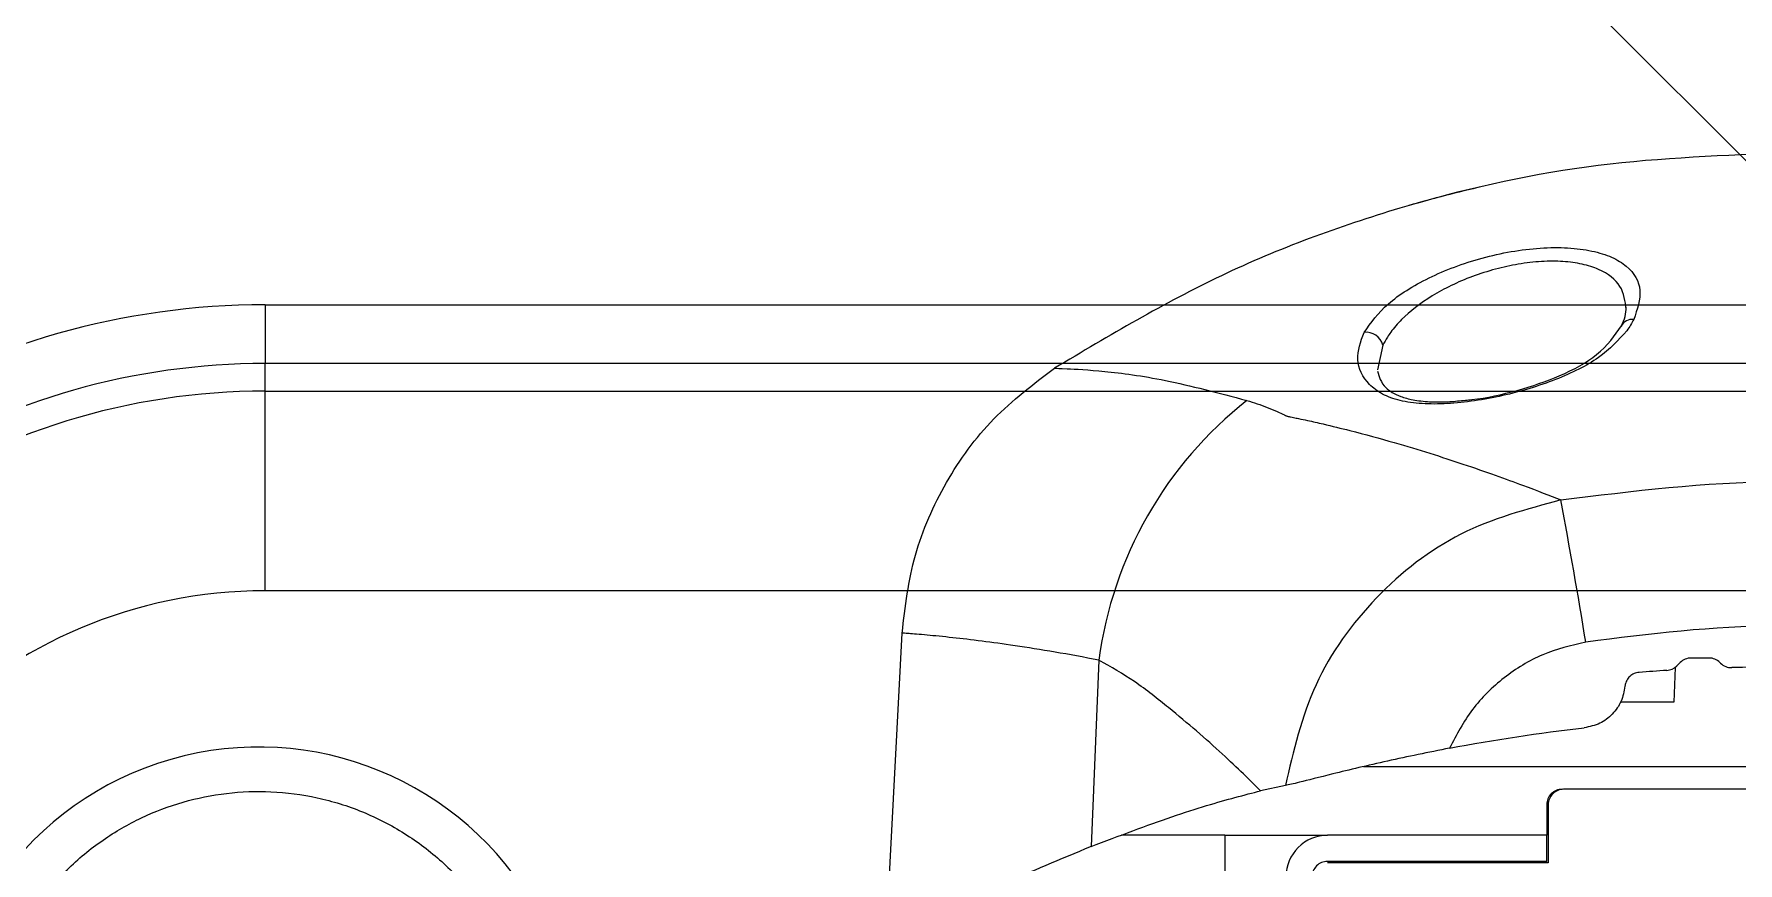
# Model space of a CAD drawing. Header units: millimetres. Extents: x 4754612 to 5801174, y 2368242 to 2777223.
# Drawn here: x 5552061.7 to 5552117.3, y 2425394.5 to 2425421.5 of the extents above; entities that cross this region are included whole.
import ezdxf

# ---------------------------------------------------------------- set-up
doc = ezdxf.new("R2010")
doc.units = ezdxf.units.MM
doc.header["$LTSCALE"] = 1000
for name, color, linetype in [('253', 253, 'Continuous'), ('DOOR', 4, 'Continuous'), ('HAT', 252, 'Continuous')]:
    doc.layers.add(name, color=color, linetype=linetype)

# ---------------------------------------------------------------- blocks, each defined once
blk = doc.blocks.new('방화셔터 기본')
at = {"layer": '253'}
blk.add_line((5542498.292, 8102013.686), (5542239.842, 8102272.136), dxfattribs=at)
at = {"layer": '253', "linetype": 'Continuous'}
for p, q in [((5542304.302, 8102154.697), (5542304.302, 8102152.782)), ((5542304.302, 8102154.697), (5542403.302, 8102154.697)), ((5542304.302, 8102151.883), (5542304.302, 8102152.782)), ((5542403.302, 8102152.782), (5542304.302, 8102152.782)), ((5542304.302, 8102145.372), (5542304.302, 8102151.883)), ((5542304.302, 8102151.883), (5542403.302, 8102151.883)), ((5542403.302, 8102145.372), (5542304.302, 8102145.372))]:
    blk.add_line(p, q, dxfattribs=at)
at = {"layer": '253', "linetype": 'Continuous', "lineweight": 25}
for p, q in [((5542340.748, 8102153.381), (5542340.566, 8102152.577)), ((5542324.622, 8102135.478), (5542325.068, 8102143.992)), ((5542331.485, 8102143.113), (5542331.23, 8102137.033)), ((5542350.443, 8102143.033), (5542350.331, 8102142.921)), ((5542351.382, 8102143.18), (5542350.796, 8102143.18)), ((5542351.756, 8102143.013), (5542351.736, 8102143.033)), ((5542350.276, 8102142.874), (5542350.236, 8102141.735)), ((5542350.236, 8102141.735), (5542348.491, 8102141.735)), ((5542367.081, 8102139.635), (5542340.115, 8102139.635)), ((5542337.567, 8102139.021), (5542336.761, 8102138.849)), ((5542360.539, 8102138.899), (5542346.639, 8102138.899)), ((5542346.089, 8102138.399), (5542346.089, 8102137.399)), ((5542346.139, 8102138.399), (5542346.139, 8102136.499)), ((5542335.589, 8102137.399), (5542332.225, 8102137.399)), ((5542335.589, 8102137.399), (5542335.589, 8102136.049)), ((5542335.589, 8102137.399), (5542338.939, 8102137.399)), ((5542346.089, 8102137.399), (5542338.939, 8102137.399)), ((5542346.089, 8102136.549), (5542346.089, 8102137.399)), ((5542346.089, 8102136.549), (5542338.939, 8102136.549)), ((5542346.139, 8102136.499), (5542338.939, 8102136.499))]:
    blk.add_line(p, q, dxfattribs=at)
for centre, radius, start, end in [((5542353.589, 8102116.564), 43.071, 102.8787, 106.1772), ((5542348.88, 8102153.818), 0.404, 83.441, 152.4939), ((5542340.204, 8102153.238), 0.562, 14.7362, 97.2857), ((5542344.322, 8102141.402), 12.95, 128.2041, 172.4086), ((5542173.59, 8102115.544), 176.037, 9.20307, 10.73447), ((5542350.796, 8102142.68), 0.5, 90, 135), ((5542351.382, 8102142.68), 0.5, 45, 90), ((5542352.11, 8102143.367), 0.5, 225, 271.4384), ((5542353.589, 8102084.435), 58.45, 93.51325, 94.40452), ((5542349.977, 8102143.275), 0.5, 273.5133, 315), ((5542353.589, 8102084.435), 58.45, 90.98199, 91.43842), ((5542304.089, 8102129.899), 10.379, 29.4651, 182.62), ((5542346.589, 8102138.399), 0.5, 90, 180), ((5542346.639, 8102138.399), 0.5, 90, 180), ((5542338.939, 8102136.049), 1.35, 90, 180), ((5542338.939, 8102136.049), 0.5, 90, 180)]:
    blk.add_arc(centre, radius, start, end, dxfattribs=at)
at = {"layer": '253', "linetype": 'Continuous'}
for radius, end in [(24.798, 152.8127), (22.883, 152.8127), (21.984, 157.8066), (15.473, 270)]:
    blk.add_arc((5542304.302, 8102129.899), radius, 90, end, dxfattribs=at)
at = {"layer": '253', "linetype": 'Continuous', "lineweight": 25, "extrusion": (0, 0, -1)}
blk.add_ellipse((5542353.589, 8102084.487), major_axis=(0, -56.764), ratio=1, start_param=2.952538, end_param=3.030792, dxfattribs=at)
at = {"layer": '253', "linetype": 'Continuous', "lineweight": 25}
for points, knots in [([(5542353.589, 8102159.635), (5542351.512, 8102159.549), (5542347.358, 8102159.377), (5542341.266, 8102157.97), (5542335.397, 8102155.817), (5542331.824, 8102153.69), (5542330.038, 8102152.626)], [0, 0, 0, 0, 0.25, 0.5, 0.75, 1, 1, 1, 1]), ([(5542340.133, 8102153.796), (5542340.358, 8102154.111), (5542340.81, 8102154.741), (5542341.963, 8102155.461), (5542343.064, 8102155.938), (5542343.975, 8102156.233), (5542344.931, 8102156.446), (5542345.886, 8102156.562), (5542346.787, 8102156.569), (5542347.582, 8102156.467), (5542348.232, 8102156.26), (5542348.868, 8102155.868), (5542349.262, 8102155.195), (5542349.038, 8102154.545), (5542348.926, 8102154.219)], [0, 0, 0, 0, 0.124912, 0.249806, 0.312493, 0.375281, 0.437889, 0.500521, 0.563302, 0.625852, 0.688332, 0.751015, 0.875384, 1, 1, 1, 1]), ([(5542348.682, 8102154.548), (5542348.649, 8102154.81), (5542348.583, 8102155.331), (5542347.972, 8102155.804), (5542347.265, 8102156.033), (5542346.63, 8102156.121), (5542345.921, 8102156.121), (5542345.171, 8102156.034), (5542344.404, 8102155.866), (5542343.415, 8102155.55), (5542342.294, 8102155.005), (5542341.458, 8102154.354), (5542341.06, 8102153.89), (5542340.867, 8102153.61), (5542340.794, 8102153.469), (5542340.748, 8102153.381)], [0, 0, 0, 0, 0.125474, 0.249559, 0.312189, 0.373155, 0.434496, 0.496818, 0.557424, 0.621439, 0.746754, 0.872976, 0.936246, 0.959957, 1, 1, 1, 1]), ([(5542348.523, 8102154.008), (5542348.572, 8102154.113), (5542348.668, 8102154.32), (5542348.678, 8102154.52), (5542348.683, 8102154.619)], [0, 0, 0, 0, 0.504294, 1, 1, 1, 1]), ([(5542348.926, 8102154.219), (5542348.894, 8102154.158), (5542348.83, 8102154.036), (5542348.747, 8102153.913), (5542348.706, 8102153.852)], [0, 0, 0, 0, 0.501379, 1, 1, 1, 1]), ([(5542348.706, 8102153.852), (5542348.43, 8102153.55), (5542347.876, 8102152.943), (5542346.419, 8102152.226), (5542344.951, 8102151.78), (5542343.733, 8102151.553), (5542342.838, 8102151.459), (5542342.009, 8102151.456), (5542341.287, 8102151.558), (5542340.706, 8102151.768), (5542340.148, 8102152.204), (5542339.808, 8102152.896), (5542340.024, 8102153.496), (5542340.133, 8102153.796)], [0, 0, 0, 0, 0.1235871, 0.2480637, 0.3733741, 0.4365417, 0.4995583, 0.5622147, 0.6245418, 0.6864424, 0.7483246, 0.8741382, 1, 1, 1, 1]), ([(5542343.438, 8102151.587), (5542343.508, 8102151.593), (5542344.053, 8102151.641), (5542345.156, 8102151.886), (5542346.611, 8102152.383), (5542347.892, 8102153.091), (5542348.303, 8102153.687), (5542348.523, 8102154.008)], [0, 0, 0, 0, 0.031517, 0.245652, 0.462005, 0.711099, 1, 1, 1, 1]), ([(5542325.068, 8102143.992), (5542325.171, 8102144.85), (5542325.378, 8102146.565), (5542326.443, 8102148.948), (5542327.969, 8102151.066), (5542329.348, 8102152.106), (5542330.038, 8102152.626)], [0, 0, 0, 0, 0.2499996, 0.4999998, 0.7499999, 1, 1, 1, 1]), ([(5542330.038, 8102152.626), (5542330.119, 8102152.626), (5542330.283, 8102152.625), (5542331.591, 8102152.549), (5542333.563, 8102152.299), (5542335.387, 8102151.821), (5542336.313, 8102151.578)], [0, 0, 0, 0, 0.239698, 0.485294, 0.738911, 1, 1, 1, 1]), ([(5542340.568, 8102152.535), (5542340.621, 8102152.35), (5542340.708, 8102152.047), (5542341.201, 8102151.731), (5542341.73, 8102151.587), (5542342.27, 8102151.527), (5542342.855, 8102151.523), (5542343.267, 8102151.568), (5542343.438, 8102151.587)], [0, 0, 0, 0, 0.327324, 0.534424, 0.646562, 0.77155, 0.904798, 1, 1, 1, 1]), ([(5542336.313, 8102151.578), (5542336.536, 8102151.507), (5542336.871, 8102151.399), (5542337.275, 8102151.228), (5542337.481, 8102151.134), (5542337.584, 8102151.083), (5542337.611, 8102151.07), (5542337.617, 8102151.066), (5542337.619, 8102151.066), (5542337.619, 8102151.065), (5542337.62, 8102151.065), (5542337.62, 8102151.065)], [0, 0, 0, 0, 0.499976, 0.749989, 0.936393, 0.98358, 0.995676, 0.998849, 0.999669, 0.999888, 1, 1, 1, 1]), ([(5542337.62, 8102151.065), (5542337.632, 8102151.063), (5542337.654, 8102151.058), (5542337.694, 8102151.05), (5542337.752, 8102151.038), (5542337.856, 8102151.017), (5542338.039, 8102150.979), (5542338.363, 8102150.909), (5542338.927, 8102150.782), (5542339.892, 8102150.546), (5542341.494, 8102150.109), (5542343.483, 8102149.478), (5542345.418, 8102148.778), (5542346.175, 8102148.479), (5542346.546, 8102148.332)], [0, 0, 0, 0, 0.002974, 0.005304, 0.009461, 0.016876, 0.030086, 0.053582, 0.095257, 0.168838, 0.297872, 0.522192, 0.765917, 1, 1, 1, 1]), ([(5542346.546, 8102148.332), (5542345.43, 8102148.031), (5542343.194, 8102147.427), (5542340.423, 8102145.254), (5542338.355, 8102142.404), (5542337.829, 8102140.147), (5542337.567, 8102139.021)], [0, 0, 0, 0, 0.249875, 0.500289, 0.750561, 1, 1, 1, 1]), ([(5542331.485, 8102143.113), (5542330.998, 8102143.203), (5542330.006, 8102143.387), (5542328.742, 8102143.585), (5542327.624, 8102143.738), (5542326.643, 8102143.853), (5542325.813, 8102143.934), (5542325.194, 8102143.983), (5542325.111, 8102143.989), (5542325.068, 8102143.992)], [0, 0, 0, 0, 0.1225, 0.249104, 0.37005, 0.499037, 0.648295, 0.815275, 1, 1, 1, 1]), ([(5542347.361, 8102143.698), (5542346.884, 8102143.584), (5542345.931, 8102143.354), (5542344.668, 8102142.576), (5542343.604, 8102141.543), (5542343.149, 8102140.674), (5542342.922, 8102140.24)], [0, 0, 0, 0, 0.249638, 0.499884, 0.750069, 1, 1, 1, 1]), ([(5542336.761, 8102138.849), (5542336.581, 8102139.027), (5542336.22, 8102139.386), (5542335.514, 8102140.051), (5542334.701, 8102140.783), (5542333.743, 8102141.574), (5542332.705, 8102142.412), (5542331.881, 8102142.885), (5542331.485, 8102143.113)], [0, 0, 0, 0, 0.161815, 0.3258016, 0.4977038, 0.6602888, 0.8368491, 1, 1, 1, 1]), ([(5542349.101, 8102142.713), (5542349.045, 8102142.703), (5542348.962, 8102142.689), (5542348.864, 8102142.634), (5542348.798, 8102142.583), (5542348.742, 8102142.522), (5542348.697, 8102142.452), (5542348.658, 8102142.365), (5542348.647, 8102142.298), (5542348.641, 8102142.26)], [0, 0, 0, 0, 0.23943, 0.357853, 0.476276, 0.594694, 0.713118, 0.831539, 1, 1, 1, 1]), ([(5542348.641, 8102142.26), (5542348.609, 8102142.092), (5542348.546, 8102141.758), (5542348.246, 8102141.336), (5542347.829, 8102141.015), (5542347.488, 8102140.941), (5542347.313, 8102140.903)], [0, 0, 0, 0, 0.247049, 0.494111, 0.740847, 1, 1, 1, 1]), ([(5542342.922, 8102140.24), (5542342.234, 8102140.101), (5542340.855, 8102139.824), (5542339.119, 8102139.404), (5542337.958, 8102139.107), (5542337.691, 8102139.048), (5542337.567, 8102139.021)], [0, 0, 0, 0, 0.2773073, 0.5563762, 0.7952665, 1, 1, 1, 1]), ([(5542295.169, 8102129.491), (5542295.166, 8102129.588), (5542295.158, 8102129.782), (5542295.16, 8102130.073), (5542295.17, 8102130.362), (5542295.189, 8102130.65), (5542295.218, 8102130.938), (5542295.256, 8102131.224), (5542295.304, 8102131.509), (5542295.361, 8102131.793), (5542295.427, 8102132.076), (5542295.544, 8102132.508), (5542295.735, 8102133.083), (5542296.038, 8102133.786), (5542296.402, 8102134.465), (5542296.967, 8102135.328), (5542297.804, 8102136.304), (5542298.97, 8102137.266), (5542300.25, 8102138.006), (5542301.611, 8102138.518), (5542303.036, 8102138.807), (5542304.513, 8102138.86), (5542306.012, 8102138.664), (5542307.487, 8102138.206), (5542308.634, 8102137.616), (5542309.476, 8102137.034), (5542310.059, 8102136.554), (5542310.594, 8102136.032), (5542311.021, 8102135.54), (5542311.359, 8102135.091), (5542311.625, 8102134.7), (5542311.784, 8102134.428), (5542311.864, 8102134.292)], [0, 0, 0, 0, 0.012225, 0.0244, 0.036536, 0.048647, 0.060745, 0.072844, 0.084956, 0.097094, 0.109272, 0.121501, 0.153412, 0.185345, 0.217734, 0.250145, 0.314884, 0.378669, 0.439345, 0.500042, 0.560718, 0.621416, 0.685201, 0.74994, 0.814679, 0.84659, 0.878523, 0.909519, 0.940536, 0.960362, 0.980164, 1, 1, 1, 1]), ([(5542331.23, 8102137.033), (5542332.148, 8102137.381), (5542334.009, 8102138.086), (5542335.761, 8102138.597), (5542336.496, 8102138.782), (5542336.761, 8102138.849)], [0, 0, 0, 0, 0.3833, 0.77796, 1, 1, 1, 1]), ([(5542331.23, 8102137.033), (5542330.223, 8102136.614), (5542328.832, 8102136.035), (5542327.92, 8102135.598), (5542327.669, 8102135.478)], [0, 0, 0, 0, 0.723977, 1, 1, 1, 1])]:
    blk.add_open_spline(points, degree=3, knots=knots, dxfattribs=at)
for points in [[(5542346.546, 8102148.332), (5542348.894, 8102148.627), (5542353.589, 8102149.217), (5542358.285, 8102148.627), (5542360.633, 8102148.332)], [(5542359.818, 8102143.698), (5542357.742, 8102143.96), (5542353.589, 8102144.484), (5542349.437, 8102143.96), (5542347.361, 8102143.698)]]:
    blk.add_open_spline(points, degree=3, dxfattribs=at)
blk = doc.blocks.new('A$C27682B79')
at = {"layer": 'HAT', "xscale": -1}
blk.add_blockref('방화셔터 기본', (5542000.341, -8097757.399), dxfattribs=at)

msp = doc.modelspace()

# ---------------------------------------------------------------- block references
at = {"layer": 'DOOR', "xscale": -1}
msp.add_blockref('A$C27682B79', (5551765.295, 2421015.382), dxfattribs=at)

doc.saveas('drawing.dxf')
